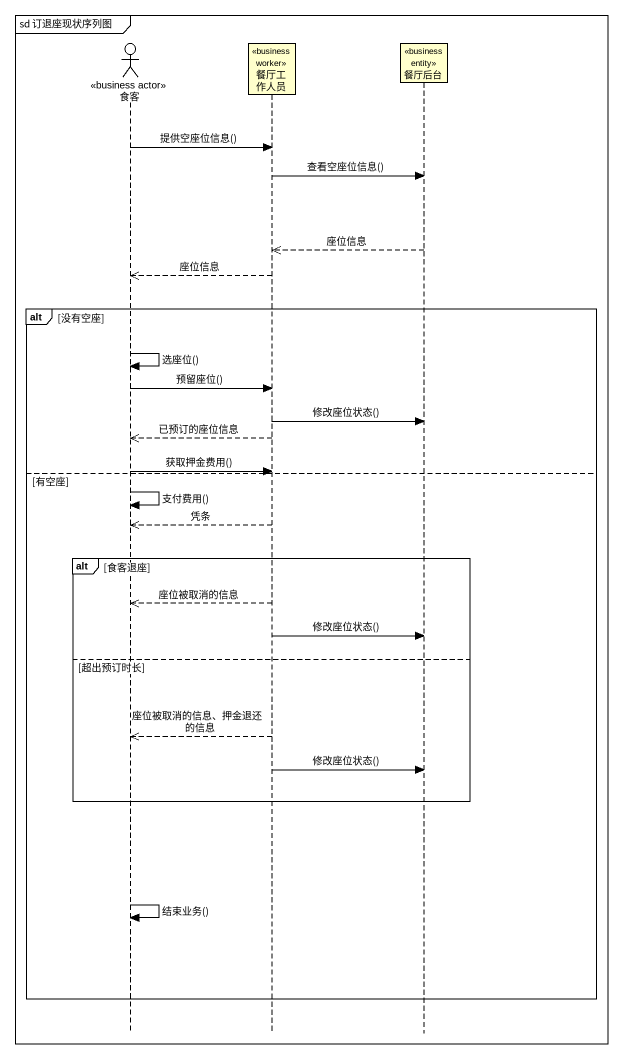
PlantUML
@startuml
mainframe sd 订退座现状序列图
hide footbox
actor 食客 <<business actor>>
participant 餐厅工作人员 <<business worker>>
participant 餐厅后台 <<business entity>>

食客 -> 餐厅工作人员 : 提供空座位信息()
餐厅工作人员 -> 餐厅后台 : 查看空座位信息()
餐厅后台 -->> 餐厅工作人员 : 座位信息
餐厅工作人员 -->> 食客 : 座位信息
alt 没有空座
  食客 -> 食客 : 选座位()
  食客 -> 餐厅工作人员 : 预留座位()
  餐厅工作人员 -> 餐厅后台 : 修改座位状态()
  餐厅工作人员 -->> 食客 : 已预订的座位信息
  食客 -> 餐厅工作人员 : 获取押金费用()
else 有空座
  食客 -> 食客 : 支付费用()
  餐厅工作人员 -->> 食客 : 凭条
  alt 食客退座
    餐厅工作人员 -->> 食客 : 座位被取消的信息
    餐厅工作人员 -> 餐厅后台 : 修改座位状态()
  else 超出预订时长
    餐厅工作人员 -->> 食客 : 座位被取消的信息、押金退还的信息
    餐厅工作人员 -> 餐厅后台 : 修改座位状态()
  end
  食客 -> 食客 : 结束业务()
end
@enduml
